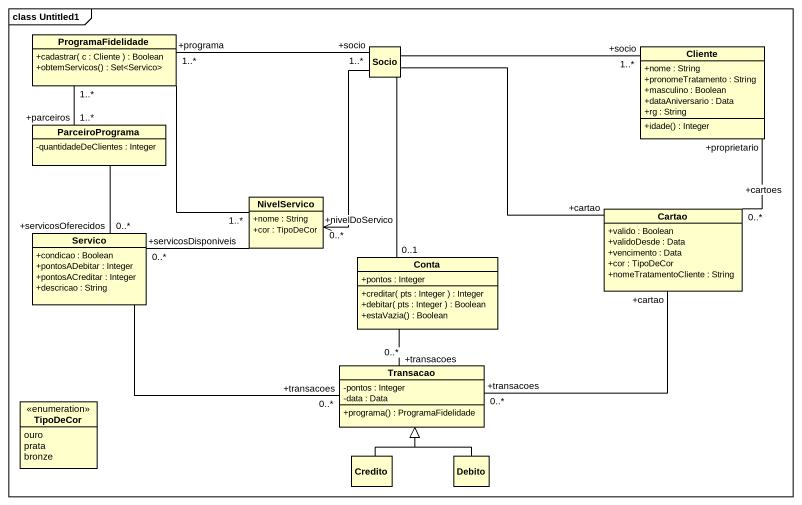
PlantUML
@startuml
mainframe class Untitled1
hide circle
hide empty members
skinparam classAttributeIconSize 0
class ProgramaFidelidade {
  +cadastrar( c : Cliente ) : Boolean
  +obtemServicos() : Set<Servico>
}
class Socio
class Cliente {
  +nome : String
  +pronomeTratamento : String
  +masculino : Boolean
  +dataAniversario : Data
  +rg : String
  +idade() : Integer
}
class ParceiroPrograma {
  -quantidadeDeClientes : Integer
}
class NivelServico {
  +nome : String
  +cor : TipoDeCor
}
class Cartao {
  +valido : Boolean
  +validoDesde : Data
  +vencimento : Data
  +cor : TipoDeCor
  +nomeTratamentoCliente : String
}
class Servico {
  +condicao : Boolean
  +pontosADebitar : Integer
  +pontosACreditar : Integer
  +descricao : String
}
class Conta {
  +pontos : Integer
  +creditar( pts : Integer ) : Integer
  +debitar( pts : Integer ) : Boolean
  +estaVazia() : Boolean
}
class Transacao {
  -pontos : Integer
  -data : Data
  +programa() : ProgramaFidelidade
}
enum TipoDeCor {
  ouro
  prata
  bronze
}
class Credito
class Debito
ProgramaFidelidade "+programa\n1..*" -right- "+socio\n1..*" Socio
Socio -right- "+socio\n1..*" Cliente
Socio --> "+nivelDoServico\n0..*" NivelServico
Socio -- "+cartao" Cartao
Socio -- "0..1" Conta
Cliente "+proprietario" -- "+cartoes\n0..*" Cartao
ParceiroPrograma "+parceiros\n1..*" -up- "1..*" ProgramaFidelidade
NivelServico "1..*" -up- ProgramaFidelidade
NivelServico -left- "+servicosDisponiveis\n0..*" Servico
Cartao "+cartao" -left- "+transacoes\n0..*" Transacao
Servico "+servicosOferecidos\n0..*" -up- ParceiroPrograma
Servico -right- "+transacoes\n0..*" Transacao
Conta -- "+transacoes\n0..*" Transacao
Credito -up-|> Transacao
Debito -up-|> Transacao
@enduml
